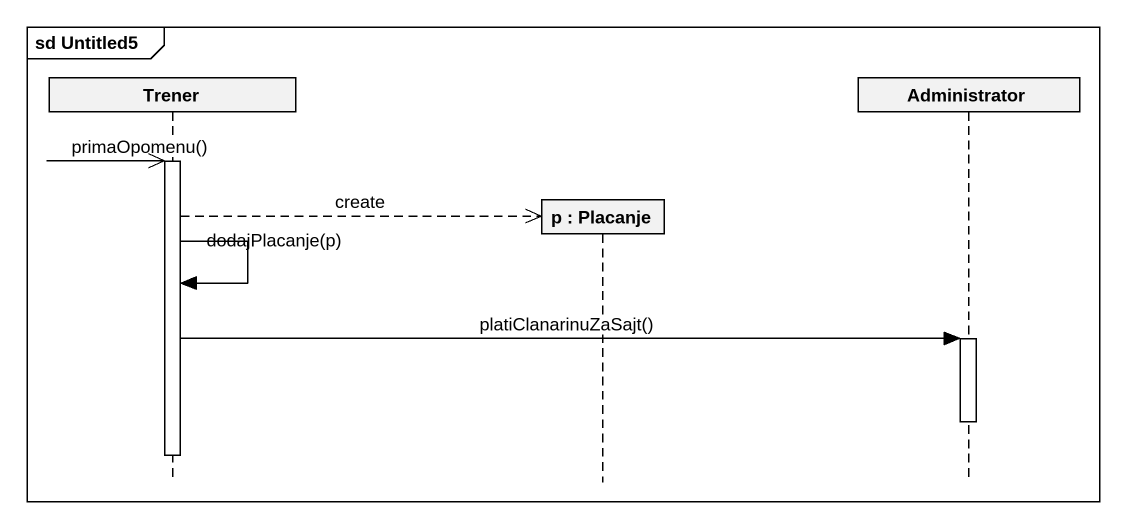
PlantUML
@startuml
mainframe sd Untitled5
hide footbox
participant Trener
participant "p : Placanje" as p
participant Administrator

Trener ->> Trener : primaOpomenu()
activate Trener
Trener -->> p ** : create
Trener -> Trener : dodajPlacanje(p)
Trener -> Administrator : platiClanarinuZaSajt()
activate Administrator
deactivate Administrator
deactivate Trener
@enduml
